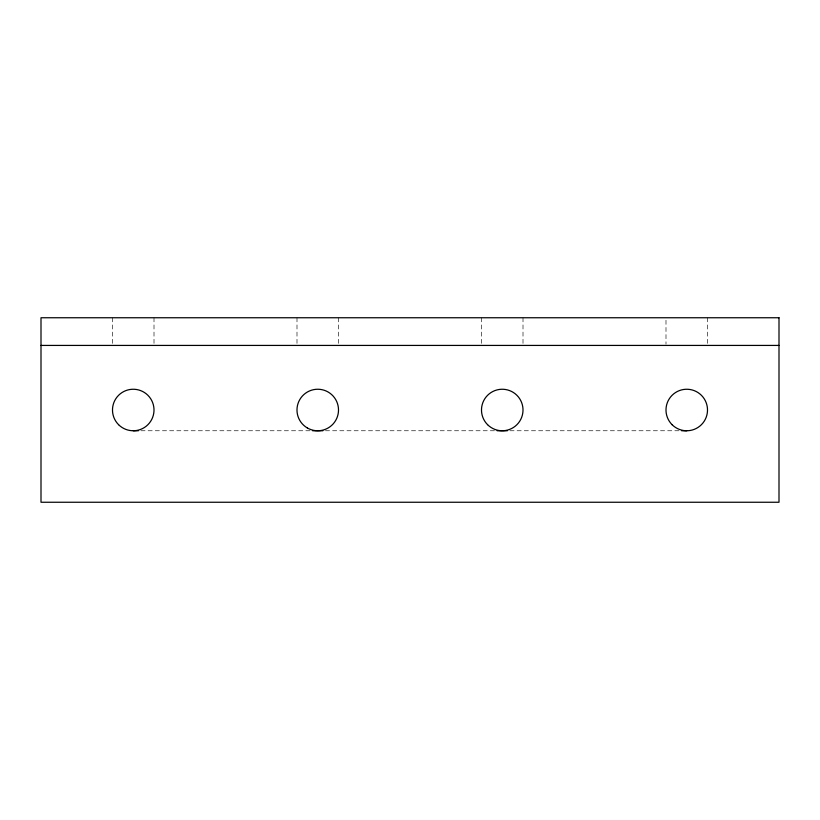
<?xml version="1.0" encoding="UTF-8"?>
<svg xmlns="http://www.w3.org/2000/svg" width="820" height="820" viewBox="0 0 820 820"><rect width="100%" height="100%" fill="white"/><g stroke="black" fill="none" stroke-linecap="round" stroke-linejoin="round"><path stroke-width="0.61" stroke-dasharray="4.1 3.07" d="M140.938 430.756L310.062 430.756M325.438 430.756L494.562 430.756M509.937 430.756L679.062 430.756M707.506 317.75L707.506 344.164M665.994 320.261L665.994 344.164M523.006 317.75L523.006 344.164M481.494 317.75L481.494 344.164M338.506 317.75L338.506 344.164M296.994 317.75L296.994 344.164M154.006 317.75L154.006 344.164M112.494 317.75L112.494 344.164"/><path stroke-width="1.23" d="M41 345.425L779 345.425M133.25 430.756L138.375 430.756M312.625 430.756L322.875 430.756M497.125 430.756L507.375 430.756M681.625 430.756L686.75 430.756M779 317.75L41 317.75L41 502.25L779 502.25L779 317.75M118.572 424.678A20.756 20.756 0 0 0 153.299 415.371A20.756 20.756 0 0 0 127.879 389.951A20.756 20.756 0 0 0 118.572 424.678M307.367 427.978A20.756 20.756 0 0 0 338.506 410A20.756 20.756 0 0 0 307.367 392.021A20.756 20.756 0 0 0 307.367 427.978M487.572 424.678A20.756 20.756 0 0 0 522.299 415.371A20.756 20.756 0 0 0 496.879 389.951A20.756 20.756 0 0 0 487.572 424.678M672.072 424.678A20.756 20.756 0 0 0 706.799 415.371A20.756 20.756 0 0 0 681.379 389.951A20.756 20.756 0 0 0 672.072 424.678"/></g></svg>
